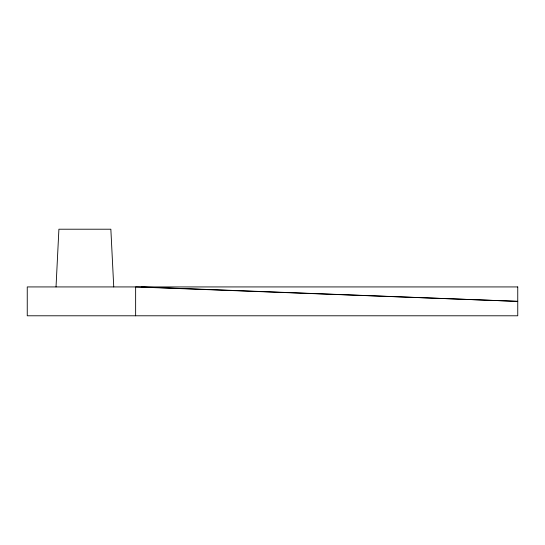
<?xml version="1.0" encoding="UTF-8"?>
<svg xmlns="http://www.w3.org/2000/svg" width="545" height="545" viewBox="0 0 545 545"><rect width="100%" height="100%" fill="white"/><g stroke="black" fill="none" stroke-linecap="round" stroke-linejoin="round"><path stroke-width="0.82" d="M56.026 286.929L58.908 229.213L110.853 229.213L113.742 286.929M141.72 286.929L517.75 301.358L135.637 286.929L135.637 315.787M517.75 286.929L27.25 286.929L27.25 315.787L517.75 315.787L517.75 286.929"/></g></svg>
